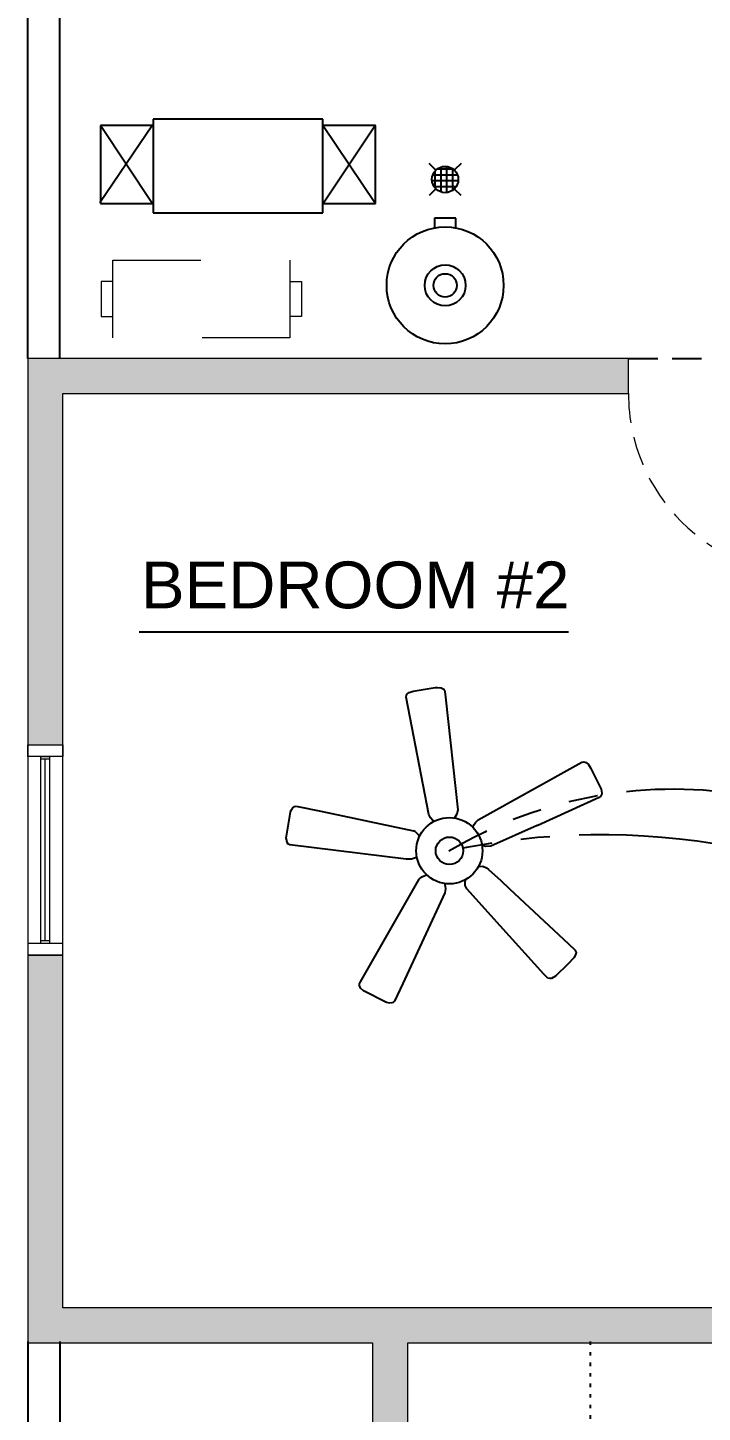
# Model space of a CAD drawing. Header units: inches. Extents: x -28708 to -16583, y 64755 to 66587.
# Drawn here: x -18683.3 to -18567.9, y 65932.1 to 66168.8 of the extents above; entities that cross this region are included whole.
import ezdxf

# ---------------------------------------------------------------- set-up
doc = ezdxf.new("R2010")
doc.units = ezdxf.units.IN
doc.header["$LTSCALE"] = 20
doc.header["$MEASUREMENT"] = 0
for name, pattern in [('Dashed Small', [4, 1, -2, 1]), ('HIDDEN', [0.375, 0.25, -0.125]), ('PHANTOM', [2.5, 1.25, -0.25, 0.25, -0.25, 0.25, -0.25]), ('Solid', [0])]:
    doc.linetypes.add(name, pattern=pattern)
for name, color, linetype in [('BYOTHERS', 1, 'Continuous'), ('CEILING', 2, 'Continuous'), ('DIM', 2, 'Continuous'), ('DOOR', 3, 'Continuous'), ('ELECTRICAL FIXTURES', 1, 'Continuous'), ('TEXT', 3, 'Continuous'), ('WALL', 5, 'Continuous'), ('WINDOW', 2, 'Continuous')]:
    doc.layers.add(name, color=color, linetype=linetype)
doc.layers.add('Electrical', color=1, linetype='Continuous', lineweight=25)
doc.layers.add('SPSHAPE_OUTLINE', color=7, linetype='Continuous', lineweight=0)
doc.styles.add('Arial', font='arial.ttf')

# ---------------------------------------------------------------- blocks, each defined once
blk = doc.blocks.new('A$C30E2037D')
at = {"layer": 'ELECTRICAL FIXTURES', "color": 1, "linetype": 'Solid'}
for p, q in [((20.5, 52.31), (20.55, 52.63)), ((24.4, 32.23), (20.5, 52.31)), ((20.55, 52.63), (20.71, 52.85)), ((20.71, 52.85), (21.04, 53.1)), ((21.04, 53.1), (21.7, 53.32)), ((21.7, 53.32), (25.47, 53.92)), ((25.47, 53.92), (25.88, 53.95)), ((25.88, 53.95), (26.51, 53.87)), ((26.51, 53.87), (26.94, 53.65)), ((26.94, 53.65), (27.05, 53.48)), ((27.05, 53.48), (27.14, 53.29)), ((27.14, 53.29), (27.24, 52.31)), ((27.24, 52.31), (29.35, 33.02)), ((32.85, 31.32), (50.56, 41.17)), ((50.56, 41.17), (50.88, 41.25)), ((50.88, 41.25), (51.32, 41.12)), ((51.32, 41.12), (51.7, 40.76)), ((51.7, 40.76), (52.06, 40.21)), ((52.06, 40.21), (53.89, 36.55)), ((53.92, 35.56), (53.81, 35.35)), ((53.89, 36.55), (54, 35.89)), ((54, 35.89), (53.92, 35.56)), ((0.87, 32.99), (1.09, 33.35)), ((1.09, 33.35), (1.42, 33.62)), ((1.42, 33.62), (1.69, 33.65)), ((1.69, 33.65), (5.9, 32.8)), ((53.51, 35.13), (43.01, 30.37)), ((53.81, 35.35), (53.51, 35.13)), ((0, 28.2), (0.71, 32.64)), ((0.71, 32.64), (0.87, 32.99)), ((5.9, 32.8), (21.75, 29.46)), ((24.68, 31.68), (24.4, 32.23)), ((25.09, 31.21), (24.68, 31.68)), ((25.35, 31.1), (25.09, 31.21)), ((29.19, 32.28), (28.76, 31.65)), ((29.35, 33.02), (29.19, 32.28)), ((32.14, 30.53), (32.36, 30.89)), ((32.36, 30.89), (32.85, 31.32)), ((22.13, 29.27), (21.75, 29.46)), ((22.13, 29.27), (22.63, 28.78)), ((22.63, 28.78), (22.8, 28.5)), ((31.92, 30.05), (32.14, 30.53)), ((42.93, 30.37), (34.98, 26.81)), ((43.01, 30.37), (42.93, 30.37)), ((0.03, 28.01), (0, 28.2)), ((0.16, 27.44), (0.03, 28.01)), ((0.36, 27.19), (0.16, 27.44)), ((0.63, 27.03), (0.36, 27.19)), ((20.5, 24.59), (0.63, 27.03)), ((34.16, 26.78), (33.5, 26.97)), ((34.98, 26.81), (34.16, 26.78)), ((21.45, 24.62), (20.5, 24.59)), ((21.92, 24.79), (21.45, 24.62)), ((22.33, 25.08), (21.92, 24.79)), ((22.74, 21.2), (23.17, 21.58)), ((23.17, 21.58), (24, 21.95)), ((32.89, 23.35), (33.61, 23.39)), ((33.61, 23.39), (34.24, 23.14)), ((34.24, 23.14), (34.62, 22.87)), ((34.62, 22.87), (36.7, 20.95)), ((12.68, 3.67), (22.74, 21.2)), ((27.05, 20.45), (27.19, 19.97)), ((27.22, 19.53), (27.14, 18.88)), ((27.19, 19.97), (27.22, 19.53)), ((30.61, 20.49), (30.68, 21.11)), ((30.63, 20.08), (30.61, 20.49)), ((30.88, 19.53), (30.63, 20.08)), ((36.62, 13.19), (30.88, 19.53)), ((36.7, 20.95), (38.2, 19.53)), ((38.2, 19.53), (48.29, 10.12)), ((27.14, 18.88), (19.95, 3.34)), ((44.05, 4.98), (36.62, 13.19)), ((48.29, 10.12), (49.41, 9.08)), ((49.19, 7.74), (48.18, 6.67)), ((49.43, 8.15), (49.19, 7.74)), ((49.41, 9.08), (49.54, 8.86)), ((49.57, 8.67), (49.43, 8.15)), ((49.54, 8.86), (49.57, 8.67)), ((44.76, 4.27), (44.05, 4.98)), ((48.18, 6.67), (46.07, 4.6)), ((12.49, 3.17), (12.68, 3.67)), ((12.52, 3.01), (12.49, 3.17)), ((12.73, 2.57), (12.52, 3.01)), ((13.23, 2.11), (12.73, 2.57)), ((19.92, 3.34), (18.53, 0.36)), ((19.95, 3.34), (19.92, 3.34)), ((45.09, 4.21), (44.76, 4.27)), ((45.36, 4.24), (45.09, 4.21)), ((46.07, 4.6), (45.36, 4.24)), ((17.13, 0.11), (13.23, 2.11)), ((17.79, 0), (17.13, 0.11)), ((18.09, 0.03), (17.79, 0)), ((18.31, 0.11), (18.09, 0.03)), ((18.53, 0.36), (18.31, 0.11))]:
    blk.add_line(p, q, dxfattribs=at)
for radius in [5.66, 2.34]:
    blk.add_circle((27.91, 26.05), radius, dxfattribs=at)
blk = doc.blocks.new('A$C3BC31441')
at = {"layer": 'WALL', "linetype": 'Continuous', "lineweight": 0}
for points in [[(0, 452), (6, 446), (102.75, 446), (102.75, 452)], [(0, 386), (6, 386), (6, 446), (0, 452)], [(0, 283.75), (6, 289.75), (6, 350), (0, 350)], [(6, 289.75), (0, 283.75), (59, 283.75), (61, 285.25), (59, 289.75)], [(59, 289.75), (61, 285.25), (65, 283.75), (138.25, 283.75), (139.42, 288.04), (138.25, 289.75)], [(59, 6), (61, 4.5), (65, 6), (65, 283.75), (61, 285.25), (59, 283.75)]]:
    blk.add_hatch(color=9, dxfattribs=at).paths.add_polyline_path(points, flags=0)
at = {"layer": 'BYOTHERS', "color": 9, "linetype": 'Solid'}
for p, q in [((50.47, 492.88), (21.47, 492.88)), ((21.47, 492.88), (21.47, 476.88)), ((50.47, 476.88), (50.47, 492.88)), ((21.34, 491.88), (12.34, 478.63)), ((12.47, 491.88), (21.34, 478.5)), ((12.47, 491.82), (12.47, 478.5)), ((21.47, 491.82), (12.47, 491.82)), ((59.47, 491.88), (50.47, 478.38)), ((50.47, 491.88), (59.47, 478.5)), ((59.47, 491.82), (50.47, 491.82)), ((59.47, 478.5), (59.47, 491.82)), ((69.77, 484.22), (68.65, 485.34)), ((74.15, 485.34), (73.02, 484.22)), ((73.52, 483.34), (69.28, 483.34)), ((69.65, 484.01), (69.65, 481.18)), ((72.82, 484.34), (69.99, 484.34)), ((70.65, 484.72), (70.65, 480.47)), ((71.65, 484.84), (71.65, 480.36)), ((72.65, 484.47), (72.65, 480.72)), ((69.77, 480.97), (68.65, 479.84)), ((73.63, 482.34), (69.16, 482.34)), ((73.27, 481.34), (69.53, 481.34)), ((74.15, 479.84), (73.02, 480.97)), ((12.47, 478.5), (21.47, 478.5)), ((50.47, 478.5), (59.47, 478.5)), ((21.47, 476.88), (50.47, 476.88)), ((69.59, 476), (69.59, 474.33)), ((73.21, 476), (69.59, 476)), ((73.15, 476), (73.15, 474.33))]:
    blk.add_line(p, q, dxfattribs=at)
for centre, radius in [((71.4, 482.59), 2.25), ((71.4, 464.5), 10), ((71.4, 464.5), 3.5), ((71.4, 464.5), 2)]:
    blk.add_circle(centre, radius, dxfattribs=at)
at = {"layer": 'CEILING', "color": 9, "linetype": 'Dashed Small', "ltscale": 0.03}
blk.add_line((96.18, 284), (96.18, 6.51), dxfattribs=at)
at = {"layer": 'DOOR', "color": 9, "linetype": 'HIDDEN', "lineweight": -2}
blk.add_line((102.75, 452), (133.75, 452), dxfattribs=at)
at = {"layer": 'DOOR', "color": 9, "linetype": 'HIDDEN', "lineweight": 0}
blk.add_arc((133.75, 446), 31, 180, 270, dxfattribs=at)
at = {"layer": 'SPSHAPE_OUTLINE', "color": 9, "linetype": 'Dashed Small', "ltscale": 0.75}
for p, q in [((14.59, 455.53), (14.59, 468.78)), ((14.59, 468.78), (44.84, 468.78)), ((44.84, 468.78), (44.84, 455.53)), ((12.59, 465.16), (12.59, 459.16)), ((14.59, 465.16), (12.59, 465.16)), ((44.84, 465.16), (46.84, 465.16)), ((46.84, 465.16), (46.84, 459.16)), ((12.59, 459.16), (14.59, 459.16)), ((46.84, 459.16), (44.84, 459.16)), ((44.84, 455.53), (14.59, 455.53))]:
    blk.add_line(p, q, dxfattribs=at)
at = {"layer": 'WALL', "color": 9, "linetype": 'ByBlock', "lineweight": -2}
for p, q in [((0, 452), (0, 720)), ((5.5, 452), (5.5, 714.5)), ((0, 284), (0, 6)), ((5.5, 284), (5.5, 6))]:
    blk.add_line(p, q, dxfattribs=at)
at = {"layer": 'WALL', "color": 9, "linetype": 'Continuous', "lineweight": 0}
for p, q in [((102.75, 452), (0, 452)), ((0, 452), (0, 386)), ((102.75, 446), (102.75, 452)), ((6, 446), (102.75, 446)), ((6, 386), (6, 446)), ((0, 386), (6, 386)), ((0, 386), (0, 350)), ((6, 350), (6, 386)), ((6, 350), (0, 350)), ((0, 350), (0, 283.75)), ((6, 289.75), (6, 350)), ((59, 289.75), (6, 289.75)), ((138.25, 289.75), (59, 289.75)), ((0, 283.75), (59, 283.75)), ((59, 283.75), (59, 6)), ((65, 6), (65, 283.75)), ((65, 283.75), (138.25, 283.75))]:
    blk.add_line(p, q, dxfattribs=at)
at = {"layer": 'WINDOW', "color": 9, "linetype": 'Continuous', "lineweight": 0}
for p, q in [((0, 384), (0, 386)), ((0, 386), (6, 386)), ((6, 386), (6, 384)), ((6, 384), (0, 384)), ((2.25, 352), (2.25, 384)), ((2.25, 384), (3.75, 384)), ((3.75, 383.5), (2.25, 383.5)), ((3, 352.5), (3, 383.5)), ((3.75, 384), (3.75, 352)), ((0, 352), (0, 350)), ((6, 352), (0, 352)), ((3.75, 352.5), (2.25, 352.5)), ((3.75, 352), (2.25, 352)), ((6, 350), (6, 352)), ((0, 350), (6, 350))]:
    blk.add_line(p, q, dxfattribs=at)

msp = doc.modelspace()

# ---------------------------------------------------------------- linework, layer by layer
at = {"layer": 'Electrical', "linetype": 'PHANTOM'}
for centre, radius, start, end in [((-18572.7889, 65963.5854), 75.0105, 38.872783, 120.798402), ((-18585.1822, 65908.3834), 122.4296, 56.657812, 102.267568)]:
    msp.add_arc(centre, radius, start, end, dxfattribs=at)
at = {"layer": 'TEXT', "color": 9, "linetype": 'ByBlock', "lineweight": -2}
msp.add_line((-18664.2086, 66065.5175), (-18590.7631, 66065.5175), dxfattribs=at)

# ---------------------------------------------------------------- block references
at = {"layer": 'DIM', "color": 6, "linetype": 'ByBlock', "lineweight": -2}
msp.add_blockref('A$C3BC31441', (-18683.2518, 65660.2242), dxfattribs=at)
at = {"layer": 'ELECTRICAL FIXTURES', "linetype": 'ByBlock', "lineweight": -2}
msp.add_blockref('A$C30E2037D', (-18639.0344, 66002.048), dxfattribs=at)

# ---------------------------------------------------------------- texts
at = {"layer": 'TEXT', "color": 9, "linetype": 'Solid', "style": 'Arial'}
msp.add_text('BEDROOM #2', height=8, dxfattribs=at).set_placement((-18663.8621, 66069.5292))

doc.saveas('drawing.dxf')
